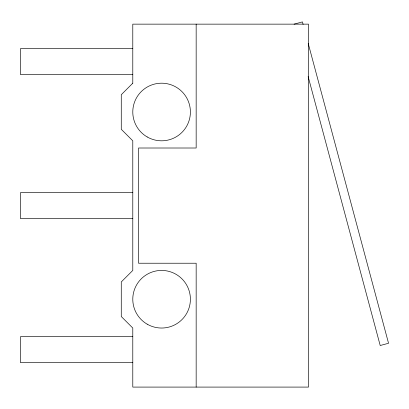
<?xml version="1.0" encoding="UTF-8"?>
<svg xmlns="http://www.w3.org/2000/svg" width="409" height="409" viewBox="0 0 409 409"><rect width="100%" height="100%" fill="white"/><g stroke="black" fill="none" stroke-linecap="round" stroke-linejoin="round"><path stroke-width="0.61" d="M294.097 24.146L302.44 21.912L303.105 24.382M132.787 48.63L20.45 48.63L20.45 74.556L132.787 74.556M132.787 192.654L20.45 192.654L20.45 218.58L132.787 218.58M132.787 336.679L20.45 336.679L20.45 362.604L132.787 362.604M308.228 43.502L388.55 343.269L380.201 345.508L308.146 76.575M196.162 24.146L196.162 148.007L138.549 148.007L138.549 263.227L196.162 263.227L196.162 387.088M132.787 83.196L121.268 94.719L121.268 129.285L132.787 140.808L132.787 270.431L121.268 281.949L121.268 316.515L132.787 328.038L132.787 387.088L308.498 387.088L308.498 24.146L132.787 24.146L132.787 83.196M147.189 324.179A28.804 28.804 0 0 0 190.4 299.235A28.804 28.804 0 0 0 147.189 274.286A28.804 28.804 0 0 0 147.189 324.179M147.189 136.949A28.804 28.804 0 0 0 190.4 112.005A28.804 28.804 0 0 0 147.189 87.056A28.804 28.804 0 0 0 147.189 136.949"/></g></svg>
